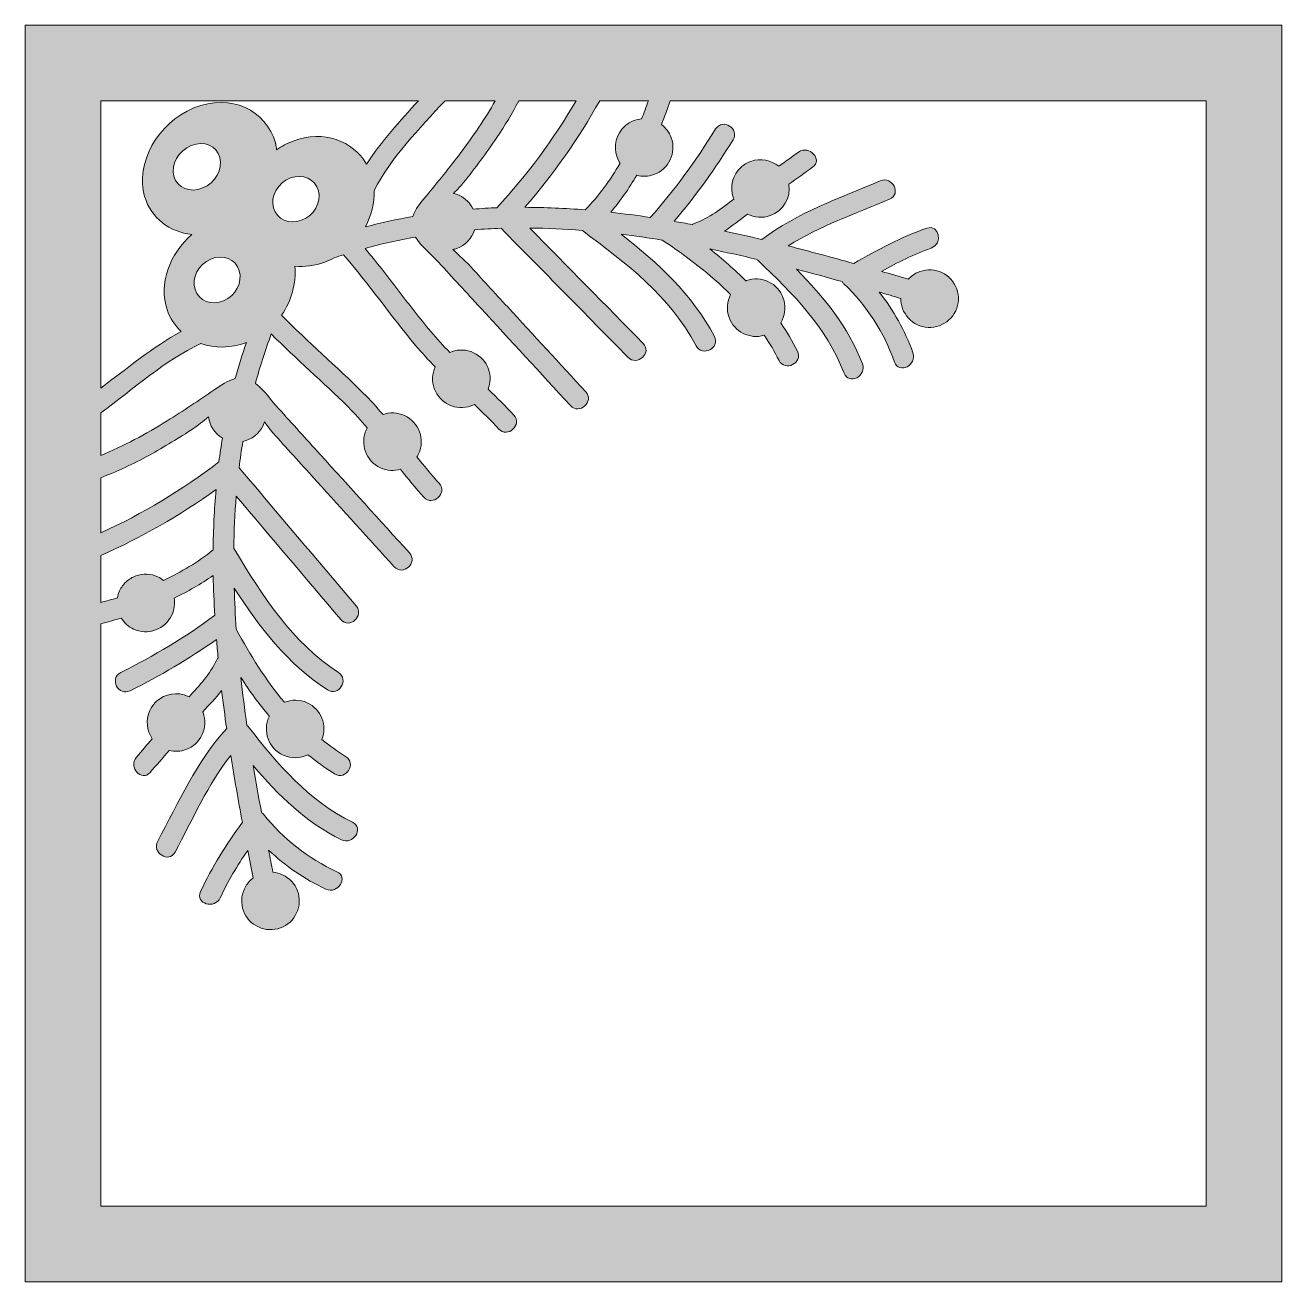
# Model space of a CAD drawing. Header units: inches. Extents: x -622 to 5384, y -2318 to 2869.
# Drawn here: x 3602 to 4582, y -1090 to -110 of the extents above; entities that cross this region are included whole.
import ezdxf

# ---------------------------------------------------------------- set-up
doc = ezdxf.new("R2010")
doc.units = ezdxf.units.IN
doc.header["$MEASUREMENT"] = 0
doc.layers.add('Layer 1', color=7, linetype='Continuous')

msp = doc.modelspace()

# ---------------------------------------------------------------- hatches: boundary and pattern name
at = {"layer": 'Layer 1', "true_color": 0x6ad5ae}
h = msp.add_hatch(color=123, dxfattribs=at)
h.dxf.hatch_style = 2
h.paths.add_polyline_path([(3602.19, -110.19), (3602.19, -1089.81), (4581.81, -1089.81), (4581.81, -110.19)])
edge = h.paths.add_edge_path()
edge.add_spline(control_points=[(4063.58, -213.16), (4064.19, -214.85), (4065, -216.41), (4065.95, -217.86), (4058.3, -230.97), (4049.36, -243.26), (4038.78, -254.21), (4023.1, -252.95), (4007.42, -252.25), (3991.74, -252.2), (4014, -226.56), (4033.56, -198.75), (4050.04, -169.07), (4050.04, -169.07), (4088.07, -169.07), (4088.07, -169.07), (4086.4, -173.82), (4084.62, -178.56), (4082.73, -183.25), (4080.87, -183.41), (4078.99, -183.79), (4077.14, -184.45), (4074.26, -185.48), (4071.72, -187.04), (4069.59, -188.99), (4063.11, -194.91), (4060.44, -204.38), (4063.58, -213.16)], knot_values=[0, 0, 0, 0, 1, 1, 1, 2, 2, 2, 3, 3, 3, 4, 4, 4, 5, 5, 5, 6, 6, 6, 7, 7, 7, 8, 8, 8, 9, 9, 9, 9], degree=3, periodic=1)
edge = h.paths.add_edge_path()
edge.add_spline(control_points=[(3874.36, -239.08), (3887.56, -213.13), (3909.17, -191.17), (3929.65, -169.07), (3929.65, -169.07), (3968.65, -169.07), (3968.65, -169.07), (3960.71, -183.12), (3951.6, -196.53), (3941.82, -209.57), (3933.05, -221.25), (3923.75, -232.49), (3914.51, -243.8), (3910.59, -248.6), (3906.15, -253.57), (3904.3, -259.4), (3891.95, -261.57), (3879.64, -264.21), (3867.38, -267.48), (3872.08, -258.73), (3874.53, -248.93), (3874.36, -239.08)], knot_values=[0, 0, 0, 0, 1, 1, 1, 2, 2, 2, 3, 3, 3, 4, 4, 4, 5, 5, 5, 6, 6, 6, 7, 7, 7, 7], degree=3, periodic=1)
edge = h.paths.add_edge_path()
edge.add_spline(control_points=[(3943.9, -232.96), (3952.97, -221.55), (3961.79, -209.91), (3969.9, -197.78), (3976.13, -188.48), (3981.86, -178.92), (3987.02, -169.07), (3987.02, -169.07), (4031.6, -169.07), (4031.6, -169.07), (4014.18, -199.03), (3993.59, -227.04), (3970, -252.52), (3963.78, -252.75), (3957.56, -253.13), (3951.34, -253.58), (3949.13, -248.87), (3945.39, -245.11), (3940.63, -242.86), (3939.19, -242.18), (3937.7, -241.69), (3936.19, -241.33), (3939.08, -238.38), (3941.85, -235.55), (3943.9, -232.96)], knot_values=[0, 0, 0, 0, 1, 1, 1, 2, 2, 2, 3, 3, 3, 4, 4, 4, 5, 5, 5, 6, 6, 6, 7, 7, 7, 8, 8, 8, 8], degree=3, periodic=1)
edge = h.paths.add_edge_path()
edge.add_spline(control_points=[(3908.78, -169.07), (3894.26, -184.97), (3879.82, -200.89), (3868.41, -218.46), (3857.5, -200.42), (3835.26, -191.56), (3811.02, -200.62), (3806.43, -202.33), (3802.14, -204.65), (3798.17, -207.38), (3798.02, -205.79), (3797.82, -204.21), (3797.53, -202.64), (3797.51, -202.5), (3797.42, -202.41), (3797.38, -202.29), (3797.36, -202.17), (3797.39, -202.07), (3797.35, -201.95), (3789.71, -176.57), (3763.05, -162.78), (3733.68, -174.77), (3705.46, -186.27), (3687.71, -218.3), (3695.36, -243.84), (3700.44, -260.87), (3714.99, -271.47), (3732.14, -273.45), (3714.78, -288.26), (3706.09, -312.11), (3712.85, -331.91), (3715.15, -338.66), (3718.96, -344.34), (3723.76, -348.89), (3701.84, -361.22), (3681.72, -377.72), (3661.07, -393.08), (3661.07, -393.08), (3661.07, -169.07), (3661.07, -169.07), (3661.07, -169.07), (3908.78, -169.07), (3908.78, -169.07)], knot_values=[0, 0, 0, 0, 1, 1, 1, 2, 2, 2, 3, 3, 3, 4, 4, 4, 5, 5, 5, 6, 6, 6, 7, 7, 7, 8, 8, 8, 9, 9, 9, 10, 10, 10, 11, 11, 11, 12, 12, 12, 13, 13, 13, 14, 14, 14, 14], degree=3, periodic=1)
edge = h.paths.add_edge_path()
edge.add_spline(control_points=[(3817.62, -262.3), (3808.01, -265.93), (3798.18, -261.62), (3795.71, -252.53), (3793.24, -243.45), (3799.21, -232.99), (3808.98, -229.34), (3818.74, -225.69), (3828.48, -230.24), (3830.79, -239.36), (3833.09, -248.48), (3827.22, -258.68), (3817.62, -262.3)], knot_values=[0, 0, 0, 0, 1, 1, 1, 2, 2, 2, 3, 3, 3, 4, 4, 4, 4], degree=3, periodic=1)
edge = h.paths.add_edge_path()
edge.add_spline(control_points=[(3661.07, -523.59), (3692.8, -509.71), (3722.89, -492.44), (3750.98, -472.19), (3749.62, -487.8), (3748.9, -503.49), (3748.74, -519.22), (3736.89, -528.77), (3723.84, -536.57), (3710.09, -543), (3708.74, -541.93), (3707.25, -540.98), (3705.62, -540.22), (3700.18, -537.7), (3694.08, -537.45), (3688.45, -539.51), (3685.66, -540.53), (3683.16, -542.06), (3681.03, -544.01), (3678.86, -545.99), (3677.08, -548.4), (3675.81, -551.14), (3675, -552.9), (3674.51, -554.73), (3674.17, -556.59), (3669.82, -557.9), (3665.45, -559.11), (3661.07, -560.24), (3661.07, -560.24), (3661.07, -523.59), (3661.07, -523.59)], knot_values=[0, 0, 0, 0, 1, 1, 1, 2, 2, 2, 3, 3, 3, 4, 4, 4, 5, 5, 5, 6, 6, 6, 7, 7, 7, 8, 8, 8, 9, 9, 9, 10, 10, 10, 10], degree=3, periodic=1)
edge = h.paths.add_edge_path()
edge.add_spline(control_points=[(3661.07, -506.03), (3661.07, -506.03), (3661.07, -462.98), (3661.07, -462.98), (3673.98, -458.06), (3686.52, -452.2), (3698.74, -445.54), (3710.64, -439.06), (3722.16, -431.92), (3733.5, -424.52), (3736.63, -422.48), (3740.72, -419.05), (3745.11, -415.51), (3745.96, -422.25), (3749.83, -428.47), (3755.99, -432.07), (3754.97, -438.22), (3754.04, -444.38), (3753.25, -450.56), (3724.73, -472.56), (3693.78, -491.09), (3661.07, -506.03)], knot_values=[0, 0, 0, 0, 1, 1, 1, 2, 2, 2, 3, 3, 3, 4, 4, 4, 5, 5, 5, 6, 6, 6, 7, 7, 7, 7], degree=3, periodic=1)
edge = h.paths.add_edge_path()
edge.add_spline(control_points=[(3749.56, -394.52), (3737.48, -402.71), (3725.43, -410.95), (3713.01, -418.63), (3696.29, -428.97), (3679.08, -438.26), (3661.07, -445.66), (3661.07, -445.66), (3661.07, -412.49), (3661.07, -412.49), (3686.48, -393.72), (3711.19, -371.74), (3739.08, -358.25), (3749.9, -362.15), (3762.51, -362.15), (3774.66, -357.56), (3771.45, -366.9), (3768.57, -376.3), (3766.02, -385.75), (3760.04, -387.06), (3754.69, -391.04), (3749.56, -394.52)], knot_values=[0, 0, 0, 0, 1, 1, 1, 2, 2, 2, 3, 3, 3, 4, 4, 4, 5, 5, 5, 6, 6, 6, 7, 7, 7, 7], degree=3, periodic=1)
edge = h.paths.add_edge_path()
edge.add_spline(control_points=[(3740.57, -237.14), (3730.79, -241.18), (3720.77, -237.17), (3718.23, -228.03), (3715.69, -218.9), (3721.74, -208.06), (3731.68, -203.99), (3741.62, -199.92), (3751.57, -204.19), (3753.94, -213.35), (3756.31, -222.52), (3750.35, -233.1), (3740.57, -237.14)], knot_values=[0, 0, 0, 0, 1, 1, 1, 2, 2, 2, 3, 3, 3, 4, 4, 4, 4], degree=3, periodic=1)
edge = h.paths.add_edge_path()
edge.add_spline(control_points=[(3769.06, -301.62), (3771.77, -310.62), (3766.37, -321.06), (3756.94, -325.08), (3747.52, -329.1), (3737.51, -325.22), (3734.65, -316.25), (3731.78, -307.28), (3737.27, -296.6), (3746.85, -292.54), (3756.44, -288.48), (3766.36, -292.62), (3769.06, -301.62)], knot_values=[0, 0, 0, 0, 1, 1, 1, 2, 2, 2, 3, 3, 3, 4, 4, 4, 4], degree=3, periodic=1)
edge = h.paths.add_edge_path()
edge.add_spline(control_points=[(4522.93, -1030.93), (4522.93, -1030.93), (3661.07, -1030.93), (3661.07, -1030.93), (3661.07, -1030.93), (3661.07, -576.79), (3661.07, -576.79), (3666.44, -575.45), (3671.78, -574), (3677.1, -572.42), (3679.38, -576.12), (3682.69, -579.08), (3686.73, -580.95), (3692.17, -583.47), (3698.27, -583.73), (3703.9, -581.67), (3709.53, -579.6), (3714.02, -575.47), (3716.54, -570.03), (3718.53, -565.74), (3719.03, -561.14), (3718.28, -556.8), (3728.91, -551.74), (3739.14, -545.9), (3748.8, -539.16), (3749, -549.52), (3749.41, -559.9), (3750.03, -570.29), (3749.96, -570.33), (3749.89, -570.36), (3749.82, -570.41), (3726.94, -587.55), (3702.26, -601.9), (3676.77, -614.78), (3667.54, -619.44), (3674.84, -633.74), (3684.06, -629.08), (3707.44, -617.27), (3730.01, -604.14), (3751.35, -589.03), (3751.74, -593.82), (3752.16, -598.62), (3752.62, -603.42), (3752.14, -603.97), (3751.68, -604.59), (3751.32, -605.39), (3746.42, -615.99), (3738.09, -625.02), (3729.93, -633.79), (3729.7, -633.68), (3729.49, -633.55), (3729.26, -633.44), (3720.8, -629.52), (3711.13, -631.33), (3704.65, -637.25), (3702.52, -639.2), (3700.74, -641.59), (3699.45, -644.36), (3696.01, -651.79), (3697, -660.14), (3701.31, -666.46), (3697.19, -671.25), (3693.03, -676.02), (3688.92, -680.82), (3682.29, -688.57), (3693.04, -700.51), (3699.75, -692.67), (3704.63, -686.96), (3709.58, -681.3), (3714.48, -675.61), (3718.78, -676.67), (3723.29, -676.44), (3727.54, -674.88), (3733.17, -672.82), (3737.66, -668.69), (3740.18, -663.25), (3742.7, -657.81), (3742.95, -651.71), (3740.89, -646.08), (3740.81, -645.87), (3740.72, -645.68), (3740.63, -645.48), (3745.56, -640.08), (3750.75, -634.65), (3755.36, -628.88), (3756.55, -638.76), (3757.87, -648.64), (3759.29, -658.5), (3735.97, -684.16), (3721.75, -715.83), (3705.52, -746.22), (3700.69, -755.27), (3714.23, -763.91), (3719.11, -754.77), (3732.68, -729.35), (3744.7, -702.23), (3762.48, -679.43), (3765.26, -696.87), (3768.31, -714.24), (3771.52, -731.52), (3759.29, -748.67), (3747.7, -766.47), (3738.94, -785.64), (3734.66, -795), (3750.02, -799.7), (3754.27, -790.4), (3760.15, -777.54), (3767.66, -765.31), (3775.69, -753.49), (3777.08, -760.69), (3778.48, -767.87), (3779.89, -775.02), (3779.36, -775.43), (3778.81, -775.81), (3778.31, -776.26), (3776.19, -778.21), (3774.4, -780.6), (3773.12, -783.37), (3770.59, -788.81), (3770.34, -794.91), (3772.4, -800.54), (3774.47, -806.17), (3778.59, -810.66), (3784.03, -813.18), (3789.47, -815.7), (3795.57, -815.96), (3801.2, -813.89), (3806.83, -811.83), (3811.32, -807.7), (3813.84, -802.26), (3819.05, -791.03), (3814.15, -777.66), (3802.92, -772.45), (3800.47, -771.31), (3797.91, -770.71), (3795.36, -770.5), (3794.22, -764.77), (3793.1, -759.02), (3791.98, -753.25), (3805.08, -765.68), (3819.95, -775.87), (3836.67, -783.65), (3845.9, -787.95), (3854.59, -774.42), (3845.22, -770.06), (3822.55, -759.51), (3803.59, -744.73), (3787.93, -725.22), (3787.45, -724.62), (3786.93, -724.16), (3786.39, -723.76), (3784.16, -711.65), (3782, -699.51), (3779.98, -687.33), (3799.52, -710.49), (3821.06, -731.63), (3848.77, -745.19), (3857.94, -749.68), (3866.61, -736.15), (3857.32, -731.6), (3823.18, -714.9), (3799.07, -686.33), (3776, -656.98), (3775.72, -656.63), (3775.42, -656.35), (3775.13, -656.07), (3773.33, -643.62), (3771.71, -631.16), (3770.31, -618.68), (3777.14, -629.24), (3784.5, -639.39), (3792.53, -648.95), (3792.46, -649.09), (3792.39, -649.21), (3792.33, -649.34), (3789.8, -654.78), (3789.55, -660.88), (3791.61, -666.51), (3793.68, -672.14), (3797.8, -676.63), (3803.24, -679.15), (3809.66, -682.12), (3816.76, -681.79), (3822.65, -678.88), (3829.2, -684.24), (3836.1, -689.25), (3843.45, -693.8), (3852.22, -699.23), (3860.81, -685.66), (3852, -680.21), (3845.48, -676.18), (3839.36, -671.75), (3833.53, -667.04), (3837.88, -656.08), (3832.97, -643.45), (3822.13, -638.42), (3816.27, -635.7), (3809.84, -635.79), (3804.27, -638.05), (3789.79, -620.71), (3777.66, -601.3), (3766.82, -581.11), (3766.05, -570.38), (3765.48, -559.66), (3765.14, -548.95), (3784.78, -579.49), (3806.78, -608.22), (3837.86, -628.33), (3846.52, -633.94), (3855.1, -620.37), (3846.4, -614.74), (3810, -591.18), (3787.11, -554.8), (3765.02, -518.46), (3764.97, -518.37), (3764.9, -518.31), (3764.84, -518.22), (3765.01, -504.56), (3765.62, -490.94), (3766.72, -477.37), (3793.91, -509.43), (3821.1, -541.49), (3848.29, -573.55), (3854.98, -581.43), (3866.82, -570.59), (3860.14, -562.72), (3829.74, -526.89), (3799.35, -491.05), (3768.95, -455.21), (3769.79, -448.34), (3770.8, -441.49), (3771.93, -434.66), (3778.63, -433.26), (3784.62, -428.84), (3787.71, -422.16), (3788.13, -421.27), (3788.45, -420.37), (3788.74, -419.46), (3791.99, -423.59), (3794.85, -427.55), (3797.1, -430.03), (3807.92, -441.97), (3818.75, -453.9), (3829.57, -465.84), (3849.67, -488), (3869.76, -510.16), (3889.86, -532.32), (3896.8, -539.98), (3908.66, -529.16), (3901.71, -521.5), (3878.52, -495.93), (3855.33, -470.35), (3832.14, -444.78), (3821.32, -432.85), (3810.5, -420.91), (3799.67, -408.98), (3794.46, -403.23), (3788.78, -394.57), (3781.72, -389.46), (3785.22, -376.53), (3789.3, -363.69), (3794.08, -350.95), (3813.48, -370.49), (3834.46, -388.35), (3853.95, -407.8), (3859.2, -413.04), (3864.13, -418.52), (3868.9, -424.12), (3868.65, -424.56), (3868.41, -425), (3868.19, -425.46), (3862.98, -436.69), (3867.88, -450.06), (3879.11, -455.27), (3884.22, -457.64), (3889.76, -457.89), (3894.79, -456.44), (3900.65, -463.83), (3906.62, -471.15), (3913, -478.18), (3919.94, -485.82), (3931.8, -475.01), (3924.85, -467.35), (3918.81, -460.7), (3913.14, -453.78), (3907.57, -446.79), (3908.06, -446.01), (3908.52, -445.2), (3908.92, -444.35), (3914.13, -433.12), (3909.23, -419.75), (3898, -414.54), (3892.49, -411.98), (3886.48, -411.9), (3881.15, -413.76), (3876.26, -407.99), (3871.2, -402.36), (3865.8, -396.98), (3845.02, -376.24), (3822.55, -357.31), (3802.11, -336.23), (3809.88, -325.05), (3813.56, -311.47), (3812.41, -298.11), (3819.94, -298.78), (3827.89, -297.84), (3835.7, -294.97), (3838.29, -294.02), (3840.73, -292.86), (3843.09, -291.6), (3845.5, -290.78), (3847.92, -290.02), (3850.33, -289.24), (3870.08, -311.95), (3887.25, -336.68), (3906.5, -359.79), (3911.37, -365.64), (3916.52, -371.19), (3921.82, -376.58), (3919.38, -381.92), (3919.11, -387.9), (3921.09, -393.44), (3925.27, -405.09), (3938.14, -411.17), (3949.79, -407), (3950.68, -406.68), (3951.53, -406.29), (3952.35, -405.88), (3958.82, -412.05), (3965.19, -418.32), (3971.27, -424.93), (3978.26, -432.53), (3990.12, -421.72), (3983.12, -414.11), (3976.7, -407.12), (3969.94, -400.52), (3963.11, -394.01), (3965.01, -389.14), (3965.25, -383.59), (3963.35, -378.29), (3961.33, -372.65), (3957.23, -368.13), (3951.81, -365.57), (3946.39, -363.01), (3940.29, -362.71), (3934.65, -364.74), (3934.17, -364.91), (3933.72, -365.11), (3933.25, -365.32), (3928.1, -360.06), (3923.09, -354.66), (3918.35, -348.96), (3900.73, -327.8), (3884.83, -305.3), (3867.12, -284.22), (3880.23, -280.61), (3893.39, -277.69), (3906.58, -275.38), (3911.04, -282.86), (3919.15, -289.31), (3924.4, -295.01), (3935.32, -306.87), (3946.23, -318.72), (3957.14, -330.57), (3980.52, -355.97), (4003.9, -381.37), (4027.28, -406.76), (4034.28, -414.36), (4046.14, -403.55), (4039.13, -395.94), (4018.87, -373.93), (3998.6, -351.92), (3978.34, -329.9), (3968.21, -318.9), (3958.08, -307.89), (3947.94, -296.89), (3945.54, -294.28), (3940.64, -289.96), (3935.69, -285.03), (3936.67, -284.82), (3937.65, -284.63), (3938.61, -284.29), (3945.54, -281.81), (3950.47, -276.24), (3952.48, -269.69), (3959.38, -269.18), (3966.3, -268.8), (3973.21, -268.58), (4006.17, -302.07), (4039.13, -335.57), (4072.08, -369.07), (4079.31, -376.42), (4091.19, -365.63), (4083.93, -358.25), (4054.45, -328.28), (4024.97, -298.31), (3995.49, -268.35), (4009.1, -268.47), (4022.72, -269.09), (4036.34, -270.15), (4036.42, -270.22), (4036.48, -270.29), (4036.56, -270.36), (4070.76, -295.62), (4104.94, -321.7), (4125.13, -360.07), (4129.94, -369.22), (4144.25, -361.93), (4139.43, -352.78), (4122.2, -320.03), (4095.57, -295.53), (4066.91, -273.22), (4077.55, -274.52), (4088.18, -276.05), (4098.8, -277.79), (4117.92, -290.4), (4136.16, -304.23), (4152.14, -320.21), (4149.38, -325.55), (4148.71, -331.95), (4150.9, -338.03), (4154.93, -349.28), (4167.06, -355.31), (4178.37, -351.96), (4182.54, -358.19), (4186.4, -364.68), (4189.83, -371.54), (4194.45, -380.79), (4208.75, -373.49), (4204.13, -364.25), (4200.26, -356.52), (4195.9, -349.2), (4191.15, -342.2), (4191.58, -341.51), (4191.97, -340.79), (4192.32, -340.05), (4194.88, -334.63), (4195.18, -328.53), (4193.16, -322.89), (4191.13, -317.24), (4187.04, -312.73), (4181.61, -310.16), (4176.19, -307.6), (4170.1, -307.31), (4164.45, -309.33), (4164.31, -309.38), (4164.18, -309.44), (4164.05, -309.5), (4155.24, -300.64), (4145.79, -292.4), (4135.89, -284.64), (4148.19, -287.16), (4160.47, -289.89), (4172.7, -292.81), (4172.96, -293.13), (4173.2, -293.45), (4173.53, -293.76), (4200.7, -319.39), (4226.96, -345.95), (4240.53, -381.46), (4244.21, -391.11), (4258.48, -383.73), (4254.83, -374.17), (4243.83, -345.36), (4224.7, -322), (4203.4, -300.46), (4215.35, -303.57), (4227.25, -306.81), (4239.1, -310.12), (4239.45, -310.69), (4239.87, -311.25), (4240.42, -311.78), (4258.45, -329.14), (4271.46, -349.35), (4279.92, -372.87), (4283.42, -382.58), (4297.68, -375.18), (4294.23, -365.58), (4287.98, -348.24), (4279.17, -332.5), (4267.97, -318.34), (4273.62, -319.97), (4279.24, -321.61), (4284.86, -323.26), (4284.84, -325.85), (4285.21, -328.45), (4286.11, -330.97), (4290.29, -342.62), (4303.17, -348.7), (4314.81, -344.52), (4320.46, -342.5), (4324.98, -338.4), (4327.54, -332.98), (4330.1, -327.56), (4330.4, -321.46), (4328.37, -315.82), (4324.2, -304.17), (4311.32, -298.09), (4299.67, -302.26), (4296.82, -303.28), (4294.26, -304.83), (4292.09, -306.81), (4291.6, -307.26), (4291.13, -307.74), (4290.68, -308.24), (4283.7, -306.19), (4276.7, -304.16), (4269.68, -302.13), (4282.17, -295.2), (4295.03, -288.82), (4308.37, -284.13), (4318, -280.73), (4314.72, -265.01), (4305, -268.43), (4285.13, -275.43), (4266.35, -285.37), (4248.17, -296), (4231.25, -291.25), (4214.22, -286.65), (4197.1, -282.32), (4221.42, -266.66), (4249.51, -257.13), (4276.04, -245.9), (4285.57, -241.87), (4278.22, -227.6), (4268.75, -231.6), (4237, -245.04), (4204.22, -256.32), (4176.55, -277.25), (4166.85, -274.95), (4157.13, -272.74), (4147.39, -270.67), (4153.57, -266.6), (4159.45, -261.91), (4165.27, -257.49), (4170.58, -260.2), (4176.95, -260.81), (4183, -258.64), (4193.25, -254.97), (4199.18, -244.56), (4197.62, -234.17), (4203.73, -229.8), (4209.81, -225.38), (4215.94, -221.03), (4224.34, -215.06), (4213.44, -203.26), (4205.11, -209.18), (4199.96, -212.84), (4194.84, -216.55), (4189.69, -220.23), (4183.79, -215.37), (4175.56, -213.62), (4167.85, -216.38), (4164.97, -217.42), (4162.43, -218.98), (4160.31, -220.92), (4153.82, -226.85), (4151.15, -236.31), (4154.29, -245.09), (4154.38, -245.33), (4154.49, -245.55), (4154.58, -245.78), (4145.12, -253.12), (4135.37, -260.61), (4124.37, -264.53), (4123.54, -264.83), (4122.88, -265.22), (4122.29, -265.65), (4117.56, -264.76), (4112.82, -263.91), (4108.07, -263.1), (4125.05, -243.2), (4140.15, -221.9), (4154.02, -199.68), (4159.48, -190.93), (4145.92, -182.34), (4140.43, -191.13), (4125.31, -215.36), (4108.8, -238.65), (4089.67, -259.89), (4089.61, -259.96), (4089.58, -260.02), (4089.53, -260.09), (4079.24, -258.54), (4068.94, -257.19), (4058.64, -256.07), (4066.21, -247.05), (4072.95, -237.39), (4078.95, -227.26), (4083.21, -228.4), (4087.83, -228.31), (4092.29, -226.71), (4103.93, -222.53), (4110.02, -209.67), (4105.85, -198.01), (4104.31, -193.73), (4101.6, -190.21), (4098.21, -187.66), (4100.66, -181.52), (4102.94, -175.31), (4105.04, -169.07), (4105.04, -169.07), (4522.93, -169.07), (4522.93, -169.07), (4522.93, -169.07), (4522.93, -1030.93), (4522.93, -1030.93)], knot_values=[0, 0, 0, 0, 1, 1, 1, 2, 2, 2, 3, 3, 3, 4, 4, 4, 5, 5, 5, 6, 6, 6, 7, 7, 7, 8, 8, 8, 9, 9, 9, 10, 10, 10, 11, 11, 11, 12, 12, 12, 13, 13, 13, 14, 14, 14, 15, 15, 15, 16, 16, 16, 17, 17, 17, 18, 18, 18, 19, 19, 19, 20, 20, 20, 21, 21, 21, 22, 22, 22, 23, 23, 23, 24, 24, 24, 25, 25, 25, 26, 26, 26, 27, 27, 27, 28, 28, 28, 29, 29, 29, 30, 30, 30, 31, 31, 31, 32, 32, 32, 33, 33, 33, 34, 34, 34, 35, 35, 35, 36, 36, 36, 37, 37, 37, 38, 38, 38, 39, 39, 39, 40, 40, 40, 41, 41, 41, 42, 42, 42, 43, 43, 43, 44, 44, 44, 45, 45, 45, 46, 46, 46, 47, 47, 47, 48, 48, 48, 49, 49, 49, 50, 50, 50, 51, 51, 51, 52, 52, 52, 53, 53, 53, 54, 54, 54, 55, 55, 55, 56, 56, 56, 57, 57, 57, 58, 58, 58, 59, 59, 59, 60, 60, 60, 61, 61, 61, 62, 62, 62, 63, 63, 63, 64, 64, 64, 65, 65, 65, 66, 66, 66, 67, 67, 67, 68, 68, 68, 69, 69, 69, 70, 70, 70, 71, 71, 71, 72, 72, 72, 73, 73, 73, 74, 74, 74, 75, 75, 75, 76, 76, 76, 77, 77, 77, 78, 78, 78, 79, 79, 79, 80, 80, 80, 81, 81, 81, 82, 82, 82, 83, 83, 83, 84, 84, 84, 85, 85, 85, 86, 86, 86, 87, 87, 87, 88, 88, 88, 89, 89, 89, 90, 90, 90, 91, 91, 91, 92, 92, 92, 93, 93, 93, 94, 94, 94, 95, 95, 95, 96, 96, 96, 97, 97, 97, 98, 98, 98, 99, 99, 99, 100, 100, 100, 101, 101, 101, 102, 102, 102, 103, 103, 103, 104, 104, 104, 105, 105, 105, 106, 106, 106, 107, 107, 107, 108, 108, 108, 109, 109, 109, 110, 110, 110, 111, 111, 111, 112, 112, 112, 113, 113, 113, 114, 114, 114, 115, 115, 115, 116, 116, 116, 117, 117, 117, 118, 118, 118, 119, 119, 119, 120, 120, 120, 121, 121, 121, 122, 122, 122, 123, 123, 123, 124, 124, 124, 125, 125, 125, 126, 126, 126, 127, 127, 127, 128, 128, 128, 129, 129, 129, 130, 130, 130, 131, 131, 131, 132, 132, 132, 133, 133, 133, 134, 134, 134, 135, 135, 135, 136, 136, 136, 137, 137, 137, 138, 138, 138, 139, 139, 139, 140, 140, 140, 141, 141, 141, 142, 142, 142, 143, 143, 143, 144, 144, 144, 145, 145, 145, 146, 146, 146, 147, 147, 147, 148, 148, 148, 149, 149, 149, 150, 150, 150, 151, 151, 151, 152, 152, 152, 153, 153, 153, 154, 154, 154, 155, 155, 155, 156, 156, 156, 157, 157, 157, 158, 158, 158, 159, 159, 159, 160, 160, 160, 161, 161, 161, 162, 162, 162, 163, 163, 163, 164, 164, 164, 165, 165, 165, 166, 166, 166, 167, 167, 167, 168, 168, 168, 169, 169, 169, 170, 170, 170, 171, 171, 171, 172, 172, 172, 173, 173, 173, 174, 174, 174, 175, 175, 175, 176, 176, 176, 177, 177, 177, 178, 178, 178, 179, 179, 179, 180, 180, 180, 181, 181, 181, 182, 182, 182, 183, 183, 183, 184, 184, 184, 185, 185, 185, 186, 186, 186, 187, 187, 187, 188, 188, 188, 189, 189, 189, 190, 190, 190, 191, 191, 191, 192, 192, 192, 193, 193, 193, 194, 194, 194, 195, 195, 195, 196, 196, 196, 197, 197, 197, 198, 198, 198, 199, 199, 199, 200, 200, 200, 201, 201, 201, 202, 202, 202, 202], degree=3, periodic=1)

# ---------------------------------------------------------------- linework, layer by layer
at = {"layer": 'Layer 1', "lineweight": 0}
msp.add_lwpolyline([(3602.19, -110.19), (3602.19, -1089.81), (4581.81, -1089.81), (4581.81, -110.19), (3602.19, -110.19)], dxfattribs=at)
for points, knots in [([(3908.78, -169.07), (3894.26, -184.97), (3879.82, -200.89), (3868.41, -218.46), (3857.5, -200.42), (3835.26, -191.56), (3811.02, -200.62), (3806.43, -202.33), (3802.14, -204.65), (3798.17, -207.38), (3798.02, -205.79), (3797.82, -204.21), (3797.53, -202.64), (3797.51, -202.5), (3797.42, -202.41), (3797.38, -202.29), (3797.36, -202.17), (3797.39, -202.07), (3797.35, -201.95), (3789.71, -176.57), (3763.05, -162.78), (3733.68, -174.77), (3705.46, -186.27), (3687.71, -218.3), (3695.36, -243.84), (3700.44, -260.87), (3714.99, -271.47), (3732.14, -273.45), (3714.78, -288.26), (3706.09, -312.11), (3712.85, -331.91), (3715.15, -338.66), (3718.96, -344.34), (3723.76, -348.89), (3701.84, -361.22), (3681.72, -377.72), (3661.07, -393.08), (3661.07, -393.08), (3661.07, -169.07), (3661.07, -169.07), (3661.07, -169.07), (3908.78, -169.07), (3908.78, -169.07)], [0, 0, 0, 0, 1, 1, 1, 2, 2, 2, 3, 3, 3, 4, 4, 4, 5, 5, 5, 6, 6, 6, 7, 7, 7, 8, 8, 8, 9, 9, 9, 10, 10, 10, 11, 11, 11, 12, 12, 12, 13, 13, 13, 14, 14, 14, 14]), ([(4522.93, -1030.93), (4522.93, -1030.93), (3661.07, -1030.93), (3661.07, -1030.93), (3661.07, -1030.93), (3661.07, -576.79), (3661.07, -576.79), (3666.44, -575.45), (3671.78, -574), (3677.1, -572.42), (3679.38, -576.12), (3682.69, -579.08), (3686.73, -580.95), (3692.17, -583.47), (3698.27, -583.73), (3703.9, -581.67), (3709.53, -579.6), (3714.02, -575.47), (3716.54, -570.03), (3718.53, -565.74), (3719.03, -561.14), (3718.28, -556.8), (3728.91, -551.74), (3739.14, -545.9), (3748.8, -539.16), (3749, -549.52), (3749.41, -559.9), (3750.03, -570.29), (3749.96, -570.33), (3749.89, -570.36), (3749.82, -570.41), (3726.94, -587.55), (3702.26, -601.9), (3676.77, -614.78), (3667.54, -619.44), (3674.84, -633.74), (3684.06, -629.08), (3707.44, -617.27), (3730.01, -604.14), (3751.35, -589.03), (3751.74, -593.82), (3752.16, -598.62), (3752.62, -603.42), (3752.14, -603.97), (3751.68, -604.59), (3751.32, -605.39), (3746.42, -615.99), (3738.09, -625.02), (3729.93, -633.79), (3729.7, -633.68), (3729.49, -633.55), (3729.26, -633.44), (3720.8, -629.52), (3711.13, -631.33), (3704.65, -637.25), (3702.52, -639.2), (3700.74, -641.59), (3699.45, -644.36), (3696.01, -651.79), (3697, -660.14), (3701.31, -666.46), (3697.19, -671.25), (3693.03, -676.02), (3688.92, -680.82), (3682.29, -688.57), (3693.04, -700.51), (3699.75, -692.67), (3704.63, -686.96), (3709.58, -681.3), (3714.48, -675.61), (3718.78, -676.67), (3723.29, -676.44), (3727.54, -674.88), (3733.17, -672.82), (3737.66, -668.69), (3740.18, -663.25), (3742.7, -657.81), (3742.95, -651.71), (3740.89, -646.08), (3740.81, -645.87), (3740.72, -645.68), (3740.63, -645.48), (3745.56, -640.08), (3750.75, -634.65), (3755.36, -628.88), (3756.55, -638.76), (3757.87, -648.64), (3759.29, -658.5), (3735.97, -684.16), (3721.75, -715.83), (3705.52, -746.22), (3700.69, -755.27), (3714.23, -763.91), (3719.11, -754.77), (3732.68, -729.35), (3744.7, -702.23), (3762.48, -679.43), (3765.26, -696.87), (3768.31, -714.24), (3771.52, -731.52), (3759.29, -748.67), (3747.7, -766.47), (3738.94, -785.64), (3734.66, -795), (3750.02, -799.7), (3754.27, -790.4), (3760.15, -777.54), (3767.66, -765.31), (3775.69, -753.49), (3777.08, -760.69), (3778.48, -767.87), (3779.89, -775.02), (3779.36, -775.43), (3778.81, -775.81), (3778.31, -776.26), (3776.19, -778.21), (3774.4, -780.6), (3773.12, -783.37), (3770.59, -788.81), (3770.34, -794.91), (3772.4, -800.54), (3774.47, -806.17), (3778.59, -810.66), (3784.03, -813.18), (3789.47, -815.7), (3795.57, -815.96), (3801.2, -813.89), (3806.83, -811.83), (3811.32, -807.7), (3813.84, -802.26), (3819.05, -791.03), (3814.15, -777.66), (3802.92, -772.45), (3800.47, -771.31), (3797.91, -770.71), (3795.36, -770.5), (3794.22, -764.77), (3793.1, -759.02), (3791.98, -753.25), (3805.08, -765.68), (3819.95, -775.87), (3836.67, -783.65), (3845.9, -787.95), (3854.59, -774.42), (3845.22, -770.06), (3822.55, -759.51), (3803.59, -744.73), (3787.93, -725.22), (3787.45, -724.62), (3786.93, -724.16), (3786.39, -723.76), (3784.16, -711.65), (3782, -699.51), (3779.98, -687.33), (3799.52, -710.49), (3821.06, -731.63), (3848.77, -745.19), (3857.94, -749.68), (3866.61, -736.15), (3857.32, -731.6), (3823.18, -714.9), (3799.07, -686.33), (3776, -656.98), (3775.72, -656.63), (3775.42, -656.35), (3775.13, -656.07), (3773.33, -643.62), (3771.71, -631.16), (3770.31, -618.68), (3777.14, -629.24), (3784.5, -639.39), (3792.53, -648.95), (3792.46, -649.09), (3792.39, -649.21), (3792.33, -649.34), (3789.8, -654.78), (3789.55, -660.88), (3791.61, -666.51), (3793.68, -672.14), (3797.8, -676.63), (3803.24, -679.15), (3809.66, -682.12), (3816.76, -681.79), (3822.65, -678.88), (3829.2, -684.24), (3836.1, -689.25), (3843.45, -693.8), (3852.22, -699.23), (3860.81, -685.66), (3852, -680.21), (3845.48, -676.18), (3839.36, -671.75), (3833.53, -667.04), (3837.88, -656.08), (3832.97, -643.45), (3822.13, -638.42), (3816.27, -635.7), (3809.84, -635.79), (3804.27, -638.05), (3789.79, -620.71), (3777.66, -601.3), (3766.82, -581.11), (3766.05, -570.38), (3765.48, -559.66), (3765.14, -548.95), (3784.78, -579.49), (3806.78, -608.22), (3837.86, -628.33), (3846.52, -633.94), (3855.1, -620.37), (3846.4, -614.74), (3810, -591.18), (3787.11, -554.8), (3765.02, -518.46), (3764.97, -518.37), (3764.9, -518.31), (3764.84, -518.22), (3765.01, -504.56), (3765.62, -490.94), (3766.72, -477.37), (3793.91, -509.43), (3821.1, -541.49), (3848.29, -573.55), (3854.98, -581.43), (3866.82, -570.59), (3860.14, -562.72), (3829.74, -526.89), (3799.35, -491.05), (3768.95, -455.21), (3769.79, -448.34), (3770.8, -441.49), (3771.93, -434.66), (3778.63, -433.26), (3784.62, -428.84), (3787.71, -422.16), (3788.13, -421.27), (3788.45, -420.37), (3788.74, -419.46), (3791.99, -423.59), (3794.85, -427.55), (3797.1, -430.03), (3807.92, -441.97), (3818.75, -453.9), (3829.57, -465.84), (3849.67, -488), (3869.76, -510.16), (3889.86, -532.32), (3896.8, -539.98), (3908.66, -529.16), (3901.71, -521.5), (3878.52, -495.93), (3855.33, -470.35), (3832.14, -444.78), (3821.32, -432.85), (3810.5, -420.91), (3799.67, -408.98), (3794.46, -403.23), (3788.78, -394.57), (3781.72, -389.46), (3785.22, -376.53), (3789.3, -363.69), (3794.08, -350.95), (3813.48, -370.49), (3834.46, -388.35), (3853.95, -407.8), (3859.2, -413.04), (3864.13, -418.52), (3868.9, -424.12), (3868.65, -424.56), (3868.41, -425), (3868.19, -425.46), (3862.98, -436.69), (3867.88, -450.06), (3879.11, -455.27), (3884.22, -457.64), (3889.76, -457.89), (3894.79, -456.44), (3900.65, -463.83), (3906.62, -471.15), (3913, -478.18), (3919.94, -485.82), (3931.8, -475.01), (3924.85, -467.35), (3918.81, -460.7), (3913.14, -453.78), (3907.57, -446.79), (3908.06, -446.01), (3908.52, -445.2), (3908.92, -444.35), (3914.13, -433.12), (3909.23, -419.75), (3898, -414.54), (3892.49, -411.98), (3886.48, -411.9), (3881.15, -413.76), (3876.26, -407.99), (3871.2, -402.36), (3865.8, -396.98), (3845.02, -376.24), (3822.55, -357.31), (3802.11, -336.23), (3809.88, -325.05), (3813.56, -311.47), (3812.41, -298.11), (3819.94, -298.78), (3827.89, -297.84), (3835.7, -294.97), (3838.29, -294.02), (3840.73, -292.86), (3843.09, -291.6), (3845.5, -290.78), (3847.92, -290.02), (3850.33, -289.24), (3870.08, -311.95), (3887.25, -336.68), (3906.5, -359.79), (3911.37, -365.64), (3916.52, -371.19), (3921.82, -376.58), (3919.38, -381.92), (3919.11, -387.9), (3921.09, -393.44), (3925.27, -405.09), (3938.14, -411.17), (3949.79, -407), (3950.68, -406.68), (3951.53, -406.29), (3952.35, -405.88), (3958.82, -412.05), (3965.19, -418.32), (3971.27, -424.93), (3978.26, -432.53), (3990.12, -421.72), (3983.12, -414.11), (3976.7, -407.12), (3969.94, -400.52), (3963.11, -394.01), (3965.01, -389.14), (3965.25, -383.59), (3963.35, -378.29), (3961.33, -372.65), (3957.23, -368.13), (3951.81, -365.57), (3946.39, -363.01), (3940.29, -362.71), (3934.65, -364.74), (3934.17, -364.91), (3933.72, -365.11), (3933.25, -365.32), (3928.1, -360.06), (3923.09, -354.66), (3918.35, -348.96), (3900.73, -327.8), (3884.83, -305.3), (3867.12, -284.22), (3880.23, -280.61), (3893.39, -277.69), (3906.58, -275.38), (3911.04, -282.86), (3919.15, -289.31), (3924.4, -295.01), (3935.32, -306.87), (3946.23, -318.72), (3957.14, -330.57), (3980.52, -355.97), (4003.9, -381.37), (4027.28, -406.76), (4034.28, -414.36), (4046.14, -403.55), (4039.13, -395.94), (4018.87, -373.93), (3998.6, -351.92), (3978.34, -329.9), (3968.21, -318.9), (3958.08, -307.89), (3947.94, -296.89), (3945.54, -294.28), (3940.64, -289.96), (3935.69, -285.03), (3936.67, -284.82), (3937.65, -284.63), (3938.61, -284.29), (3945.54, -281.81), (3950.47, -276.24), (3952.48, -269.69), (3959.38, -269.18), (3966.3, -268.8), (3973.21, -268.58), (4006.17, -302.07), (4039.13, -335.57), (4072.08, -369.07), (4079.31, -376.42), (4091.19, -365.63), (4083.93, -358.25), (4054.45, -328.28), (4024.97, -298.31), (3995.49, -268.35), (4009.1, -268.47), (4022.72, -269.09), (4036.34, -270.15), (4036.42, -270.22), (4036.48, -270.29), (4036.56, -270.36), (4070.76, -295.62), (4104.94, -321.7), (4125.13, -360.07), (4129.94, -369.22), (4144.25, -361.93), (4139.43, -352.78), (4122.2, -320.03), (4095.57, -295.53), (4066.91, -273.22), (4077.55, -274.52), (4088.18, -276.05), (4098.8, -277.79), (4117.92, -290.4), (4136.16, -304.23), (4152.14, -320.21), (4149.38, -325.55), (4148.71, -331.95), (4150.9, -338.03), (4154.93, -349.28), (4167.06, -355.31), (4178.37, -351.96), (4182.54, -358.19), (4186.4, -364.68), (4189.83, -371.54), (4194.45, -380.79), (4208.75, -373.49), (4204.13, -364.25), (4200.26, -356.52), (4195.9, -349.2), (4191.15, -342.2), (4191.58, -341.51), (4191.97, -340.79), (4192.32, -340.05), (4194.88, -334.63), (4195.18, -328.53), (4193.16, -322.89), (4191.13, -317.24), (4187.04, -312.73), (4181.61, -310.16), (4176.19, -307.6), (4170.1, -307.31), (4164.45, -309.33), (4164.31, -309.38), (4164.18, -309.44), (4164.05, -309.5), (4155.24, -300.64), (4145.79, -292.4), (4135.89, -284.64), (4148.19, -287.16), (4160.47, -289.89), (4172.7, -292.81), (4172.96, -293.13), (4173.2, -293.45), (4173.53, -293.76), (4200.7, -319.39), (4226.96, -345.95), (4240.53, -381.46), (4244.21, -391.11), (4258.48, -383.73), (4254.83, -374.17), (4243.83, -345.36), (4224.7, -322), (4203.4, -300.46), (4215.35, -303.57), (4227.25, -306.81), (4239.1, -310.12), (4239.45, -310.69), (4239.87, -311.25), (4240.42, -311.78), (4258.45, -329.14), (4271.46, -349.35), (4279.92, -372.87), (4283.42, -382.58), (4297.68, -375.18), (4294.23, -365.58), (4287.98, -348.24), (4279.17, -332.5), (4267.97, -318.34), (4273.62, -319.97), (4279.24, -321.61), (4284.86, -323.26), (4284.84, -325.85), (4285.21, -328.45), (4286.11, -330.97), (4290.29, -342.62), (4303.17, -348.7), (4314.81, -344.52), (4320.46, -342.5), (4324.98, -338.4), (4327.54, -332.98), (4330.1, -327.56), (4330.4, -321.46), (4328.37, -315.82), (4324.2, -304.17), (4311.32, -298.09), (4299.67, -302.26), (4296.82, -303.28), (4294.26, -304.83), (4292.09, -306.81), (4291.6, -307.26), (4291.13, -307.74), (4290.68, -308.24), (4283.7, -306.19), (4276.7, -304.16), (4269.68, -302.13), (4282.17, -295.2), (4295.03, -288.82), (4308.37, -284.13), (4318, -280.73), (4314.72, -265.01), (4305, -268.43), (4285.13, -275.43), (4266.35, -285.37), (4248.17, -296), (4231.25, -291.25), (4214.22, -286.65), (4197.1, -282.32), (4221.42, -266.66), (4249.51, -257.13), (4276.04, -245.9), (4285.57, -241.87), (4278.22, -227.6), (4268.75, -231.6), (4237, -245.04), (4204.22, -256.32), (4176.55, -277.25), (4166.85, -274.95), (4157.13, -272.74), (4147.39, -270.67), (4153.57, -266.6), (4159.45, -261.91), (4165.27, -257.49), (4170.58, -260.2), (4176.95, -260.81), (4183, -258.64), (4193.25, -254.97), (4199.18, -244.56), (4197.62, -234.17), (4203.73, -229.8), (4209.81, -225.38), (4215.94, -221.03), (4224.34, -215.06), (4213.44, -203.26), (4205.11, -209.18), (4199.96, -212.84), (4194.84, -216.55), (4189.69, -220.23), (4183.79, -215.37), (4175.56, -213.62), (4167.85, -216.38), (4164.97, -217.42), (4162.43, -218.98), (4160.31, -220.92), (4153.82, -226.85), (4151.15, -236.31), (4154.29, -245.09), (4154.38, -245.33), (4154.49, -245.55), (4154.58, -245.78), (4145.12, -253.12), (4135.37, -260.61), (4124.37, -264.53), (4123.54, -264.83), (4122.88, -265.22), (4122.29, -265.65), (4117.56, -264.76), (4112.82, -263.91), (4108.07, -263.1), (4125.05, -243.2), (4140.15, -221.9), (4154.02, -199.68), (4159.48, -190.93), (4145.92, -182.34), (4140.43, -191.13), (4125.31, -215.36), (4108.8, -238.65), (4089.67, -259.89), (4089.61, -259.96), (4089.58, -260.02), (4089.53, -260.09), (4079.24, -258.54), (4068.94, -257.19), (4058.64, -256.07), (4066.21, -247.05), (4072.95, -237.39), (4078.95, -227.26), (4083.21, -228.4), (4087.83, -228.31), (4092.29, -226.71), (4103.93, -222.53), (4110.02, -209.67), (4105.85, -198.01), (4104.31, -193.73), (4101.6, -190.21), (4098.21, -187.66), (4100.66, -181.52), (4102.94, -175.31), (4105.04, -169.07), (4105.04, -169.07), (4522.93, -169.07), (4522.93, -169.07), (4522.93, -169.07), (4522.93, -1030.93), (4522.93, -1030.93)], [0, 0, 0, 0, 1, 1, 1, 2, 2, 2, 3, 3, 3, 4, 4, 4, 5, 5, 5, 6, 6, 6, 7, 7, 7, 8, 8, 8, 9, 9, 9, 10, 10, 10, 11, 11, 11, 12, 12, 12, 13, 13, 13, 14, 14, 14, 15, 15, 15, 16, 16, 16, 17, 17, 17, 18, 18, 18, 19, 19, 19, 20, 20, 20, 21, 21, 21, 22, 22, 22, 23, 23, 23, 24, 24, 24, 25, 25, 25, 26, 26, 26, 27, 27, 27, 28, 28, 28, 29, 29, 29, 30, 30, 30, 31, 31, 31, 32, 32, 32, 33, 33, 33, 34, 34, 34, 35, 35, 35, 36, 36, 36, 37, 37, 37, 38, 38, 38, 39, 39, 39, 40, 40, 40, 41, 41, 41, 42, 42, 42, 43, 43, 43, 44, 44, 44, 45, 45, 45, 46, 46, 46, 47, 47, 47, 48, 48, 48, 49, 49, 49, 50, 50, 50, 51, 51, 51, 52, 52, 52, 53, 53, 53, 54, 54, 54, 55, 55, 55, 56, 56, 56, 57, 57, 57, 58, 58, 58, 59, 59, 59, 60, 60, 60, 61, 61, 61, 62, 62, 62, 63, 63, 63, 64, 64, 64, 65, 65, 65, 66, 66, 66, 67, 67, 67, 68, 68, 68, 69, 69, 69, 70, 70, 70, 71, 71, 71, 72, 72, 72, 73, 73, 73, 74, 74, 74, 75, 75, 75, 76, 76, 76, 77, 77, 77, 78, 78, 78, 79, 79, 79, 80, 80, 80, 81, 81, 81, 82, 82, 82, 83, 83, 83, 84, 84, 84, 85, 85, 85, 86, 86, 86, 87, 87, 87, 88, 88, 88, 89, 89, 89, 90, 90, 90, 91, 91, 91, 92, 92, 92, 93, 93, 93, 94, 94, 94, 95, 95, 95, 96, 96, 96, 97, 97, 97, 98, 98, 98, 99, 99, 99, 100, 100, 100, 101, 101, 101, 102, 102, 102, 103, 103, 103, 104, 104, 104, 105, 105, 105, 106, 106, 106, 107, 107, 107, 108, 108, 108, 109, 109, 109, 110, 110, 110, 111, 111, 111, 112, 112, 112, 113, 113, 113, 114, 114, 114, 115, 115, 115, 116, 116, 116, 117, 117, 117, 118, 118, 118, 119, 119, 119, 120, 120, 120, 121, 121, 121, 122, 122, 122, 123, 123, 123, 124, 124, 124, 125, 125, 125, 126, 126, 126, 127, 127, 127, 128, 128, 128, 129, 129, 129, 130, 130, 130, 131, 131, 131, 132, 132, 132, 133, 133, 133, 134, 134, 134, 135, 135, 135, 136, 136, 136, 137, 137, 137, 138, 138, 138, 139, 139, 139, 140, 140, 140, 141, 141, 141, 142, 142, 142, 143, 143, 143, 144, 144, 144, 145, 145, 145, 146, 146, 146, 147, 147, 147, 148, 148, 148, 149, 149, 149, 150, 150, 150, 151, 151, 151, 152, 152, 152, 153, 153, 153, 154, 154, 154, 155, 155, 155, 156, 156, 156, 157, 157, 157, 158, 158, 158, 159, 159, 159, 160, 160, 160, 161, 161, 161, 162, 162, 162, 163, 163, 163, 164, 164, 164, 165, 165, 165, 166, 166, 166, 167, 167, 167, 168, 168, 168, 169, 169, 169, 170, 170, 170, 171, 171, 171, 172, 172, 172, 173, 173, 173, 174, 174, 174, 175, 175, 175, 176, 176, 176, 177, 177, 177, 178, 178, 178, 179, 179, 179, 180, 180, 180, 181, 181, 181, 182, 182, 182, 183, 183, 183, 184, 184, 184, 185, 185, 185, 186, 186, 186, 187, 187, 187, 188, 188, 188, 189, 189, 189, 190, 190, 190, 191, 191, 191, 192, 192, 192, 193, 193, 193, 194, 194, 194, 195, 195, 195, 196, 196, 196, 197, 197, 197, 198, 198, 198, 199, 199, 199, 200, 200, 200, 201, 201, 201, 202, 202, 202, 202]), ([(3874.36, -239.08), (3887.56, -213.13), (3909.17, -191.17), (3929.65, -169.07), (3929.65, -169.07), (3968.65, -169.07), (3968.65, -169.07), (3960.71, -183.12), (3951.6, -196.53), (3941.82, -209.57), (3933.05, -221.25), (3923.75, -232.49), (3914.51, -243.8), (3910.59, -248.6), (3906.15, -253.57), (3904.3, -259.4), (3891.95, -261.57), (3879.64, -264.21), (3867.38, -267.48), (3872.08, -258.73), (3874.53, -248.93), (3874.36, -239.08)], [0, 0, 0, 0, 1, 1, 1, 2, 2, 2, 3, 3, 3, 4, 4, 4, 5, 5, 5, 6, 6, 6, 7, 7, 7, 7]), ([(3943.9, -232.96), (3952.97, -221.55), (3961.79, -209.91), (3969.9, -197.78), (3976.13, -188.48), (3981.86, -178.92), (3987.02, -169.07), (3987.02, -169.07), (4031.6, -169.07), (4031.6, -169.07), (4014.18, -199.03), (3993.59, -227.04), (3970, -252.52), (3963.78, -252.75), (3957.56, -253.13), (3951.34, -253.58), (3949.13, -248.87), (3945.39, -245.11), (3940.63, -242.86), (3939.19, -242.18), (3937.7, -241.69), (3936.19, -241.33), (3939.08, -238.38), (3941.85, -235.55), (3943.9, -232.96)], [0, 0, 0, 0, 1, 1, 1, 2, 2, 2, 3, 3, 3, 4, 4, 4, 5, 5, 5, 6, 6, 6, 7, 7, 7, 8, 8, 8, 8]), ([(4063.58, -213.16), (4064.19, -214.85), (4065, -216.41), (4065.95, -217.86), (4058.3, -230.97), (4049.36, -243.26), (4038.78, -254.21), (4023.1, -252.95), (4007.42, -252.25), (3991.74, -252.2), (4014, -226.56), (4033.56, -198.75), (4050.04, -169.07), (4050.04, -169.07), (4088.07, -169.07), (4088.07, -169.07), (4086.4, -173.82), (4084.62, -178.56), (4082.73, -183.25), (4080.87, -183.41), (4078.99, -183.79), (4077.14, -184.45), (4074.26, -185.48), (4071.72, -187.04), (4069.59, -188.99), (4063.11, -194.91), (4060.44, -204.38), (4063.58, -213.16)], [0, 0, 0, 0, 1, 1, 1, 2, 2, 2, 3, 3, 3, 4, 4, 4, 5, 5, 5, 6, 6, 6, 7, 7, 7, 8, 8, 8, 9, 9, 9, 9]), ([(3740.57, -237.14), (3730.79, -241.18), (3720.77, -237.17), (3718.23, -228.03), (3715.69, -218.9), (3721.74, -208.06), (3731.68, -203.99), (3741.62, -199.92), (3751.57, -204.19), (3753.94, -213.35), (3756.31, -222.52), (3750.35, -233.1), (3740.57, -237.14)], [0, 0, 0, 0, 1, 1, 1, 2, 2, 2, 3, 3, 3, 4, 4, 4, 4]), ([(3817.62, -262.3), (3808.01, -265.93), (3798.18, -261.62), (3795.71, -252.53), (3793.24, -243.45), (3799.21, -232.99), (3808.98, -229.34), (3818.74, -225.69), (3828.48, -230.24), (3830.79, -239.36), (3833.09, -248.48), (3827.22, -258.68), (3817.62, -262.3)], [0, 0, 0, 0, 1, 1, 1, 2, 2, 2, 3, 3, 3, 4, 4, 4, 4]), ([(3769.06, -301.62), (3771.77, -310.62), (3766.37, -321.06), (3756.94, -325.08), (3747.52, -329.1), (3737.51, -325.22), (3734.65, -316.25), (3731.78, -307.28), (3737.27, -296.6), (3746.85, -292.54), (3756.44, -288.48), (3766.36, -292.62), (3769.06, -301.62)], [0, 0, 0, 0, 1, 1, 1, 2, 2, 2, 3, 3, 3, 4, 4, 4, 4]), ([(3749.56, -394.52), (3737.48, -402.71), (3725.43, -410.95), (3713.01, -418.63), (3696.29, -428.97), (3679.08, -438.26), (3661.07, -445.66), (3661.07, -445.66), (3661.07, -412.49), (3661.07, -412.49), (3686.48, -393.72), (3711.19, -371.74), (3739.08, -358.25), (3749.9, -362.15), (3762.51, -362.15), (3774.66, -357.56), (3771.45, -366.9), (3768.57, -376.3), (3766.02, -385.75), (3760.04, -387.06), (3754.69, -391.04), (3749.56, -394.52)], [0, 0, 0, 0, 1, 1, 1, 2, 2, 2, 3, 3, 3, 4, 4, 4, 5, 5, 5, 6, 6, 6, 7, 7, 7, 7]), ([(3661.07, -506.03), (3661.07, -506.03), (3661.07, -462.98), (3661.07, -462.98), (3673.98, -458.06), (3686.52, -452.2), (3698.74, -445.54), (3710.64, -439.06), (3722.16, -431.92), (3733.5, -424.52), (3736.63, -422.48), (3740.72, -419.05), (3745.11, -415.51), (3745.96, -422.25), (3749.83, -428.47), (3755.99, -432.07), (3754.97, -438.22), (3754.04, -444.38), (3753.25, -450.56), (3724.73, -472.56), (3693.78, -491.09), (3661.07, -506.03)], [0, 0, 0, 0, 1, 1, 1, 2, 2, 2, 3, 3, 3, 4, 4, 4, 5, 5, 5, 6, 6, 6, 7, 7, 7, 7]), ([(3661.07, -523.59), (3692.8, -509.71), (3722.89, -492.44), (3750.98, -472.19), (3749.62, -487.8), (3748.9, -503.49), (3748.74, -519.22), (3736.89, -528.77), (3723.84, -536.57), (3710.09, -543), (3708.74, -541.93), (3707.25, -540.98), (3705.62, -540.22), (3700.18, -537.7), (3694.08, -537.45), (3688.45, -539.51), (3685.66, -540.53), (3683.16, -542.06), (3681.03, -544.01), (3678.86, -545.99), (3677.08, -548.4), (3675.81, -551.14), (3675, -552.9), (3674.51, -554.73), (3674.17, -556.59), (3669.82, -557.9), (3665.45, -559.11), (3661.07, -560.24), (3661.07, -560.24), (3661.07, -523.59), (3661.07, -523.59)], [0, 0, 0, 0, 1, 1, 1, 2, 2, 2, 3, 3, 3, 4, 4, 4, 5, 5, 5, 6, 6, 6, 7, 7, 7, 8, 8, 8, 9, 9, 9, 10, 10, 10, 10])]:
    msp.add_open_spline(points, degree=3, knots=knots, dxfattribs=at)

doc.saveas('drawing.dxf')
